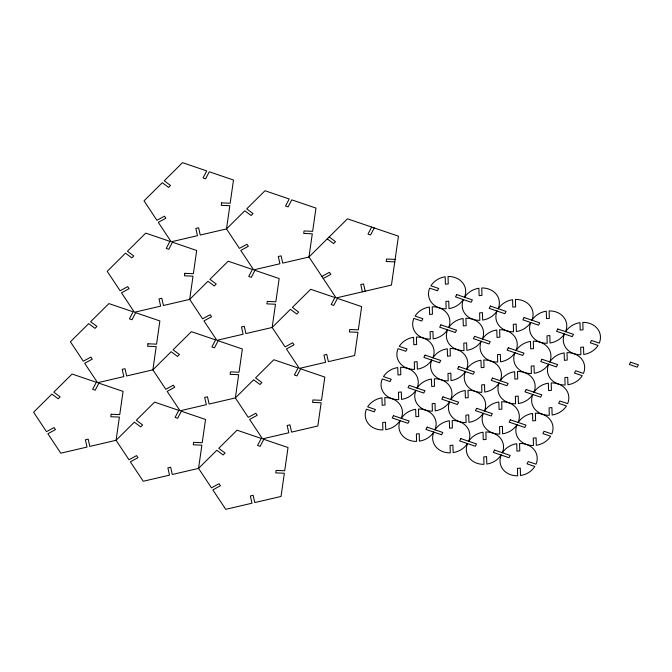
<?xml version="1.0" encoding="UTF-8"?>
<svg xmlns="http://www.w3.org/2000/svg" width="672" height="672" viewBox="0 0 672 672"><rect width="100%" height="100%" fill="white"/><g stroke="black" fill="none" stroke-linecap="round" stroke-linejoin="round"><path stroke-width="1.01" d="M371.675 227.06L367.996 234.1L370.566 234.973L374.245 227.934M321.88 276.452L329.456 272.32L330.826 274.386L323.249 278.51M395.128 259.392L386.534 259.031L386.182 261.5L394.775 261.862M329.196 236.956L335.504 241.66L333.572 243.583L327.256 238.871M365.19 291.194L363.56 283.937L360.78 284.584L362.41 291.841M564.463 334.001A18.766 16.002 -14.3 0 0 580.91 354.74L580.692 347.306L583.531 347.054L583.741 354.497A18.766 16.002 -14.3 0 0 598.055 345.433L590.276 342.787L591.478 340.477L599.264 343.132A18.766 16.002 -14.3 0 0 582.817 322.384L583.036 329.826L580.196 330.078L579.986 322.636A18.766 16.002 -14.3 0 0 565.664 331.691M548.654 364.266A18.766 16.002 -14.3 0 0 565.093 385.006L564.883 377.572L567.714 377.32L567.932 384.762A18.766 16.002 -14.3 0 0 582.246 375.698L574.459 373.052L575.669 370.742L583.456 373.397A18.766 16.002 -14.3 0 0 567.008 352.649L567.218 360.091L564.388 360.343L564.169 352.901A18.766 16.002 -14.3 0 0 549.856 361.956M565.572 331.657A18.766 16.002 -14.3 0 0 549.125 310.918L549.335 318.36L546.504 318.604L546.286 311.17A18.766 16.002 -14.3 0 0 531.972 320.225M564.362 333.967A18.766 16.002 -14.3 0 1 550.049 343.022L549.83 335.58L547 335.832L547.21 343.274A18.766 16.002 -14.3 0 1 530.771 322.526M549.755 361.922A18.766 16.002 -14.3 0 0 533.316 341.183L533.526 348.625L530.695 348.869L530.477 341.435A18.766 16.002 -14.3 0 0 516.163 350.49M548.554 364.232A18.766 16.002 -14.3 0 1 534.24 373.288L534.022 365.845L531.191 366.097L531.401 373.54A18.766 16.002 -14.3 0 1 514.954 352.792M531.871 320.191A18.766 16.002 -14.3 0 0 515.432 299.443L515.642 306.886L512.812 307.138L512.593 299.695A18.766 16.002 -14.3 0 0 498.28 308.75M530.67 322.493A18.766 16.002 -14.3 0 1 516.356 331.556L516.138 324.114L513.307 324.358L513.517 331.8A18.766 16.002 -14.3 0 1 497.078 311.06M516.062 350.456A18.766 16.002 -14.3 0 0 499.624 329.708L499.834 337.151L497.003 337.403L496.784 329.96A18.766 16.002 -14.3 0 0 482.471 339.016M514.861 352.758A18.766 16.002 -14.3 0 1 500.548 361.822L500.329 354.379L497.498 354.631L497.708 362.065A18.766 16.002 -14.3 0 1 481.261 341.326M498.179 308.717A18.766 16.002 -14.3 0 0 481.74 287.977L481.95 295.42L479.119 295.663L478.901 288.229A18.766 16.002 -14.3 0 0 464.587 297.284M496.978 311.027A18.766 16.002 -14.3 0 1 482.664 320.082L482.446 312.64L479.615 312.892L479.825 320.334A18.766 16.002 -14.3 0 1 463.378 299.586M482.37 338.982A18.766 16.002 -14.3 0 0 465.923 318.242L466.141 325.685L463.302 325.928L463.092 318.494A18.766 16.002 -14.3 0 0 448.778 327.55M481.169 341.292A18.766 16.002 -14.3 0 1 466.847 350.347L466.637 342.905L463.798 343.157L464.016 350.599A18.766 16.002 -14.3 0 1 447.569 329.851M464.486 297.251A18.766 16.002 -14.3 0 0 448.039 276.503L448.258 283.945L445.418 284.197L445.208 276.755A18.766 16.002 -14.3 0 0 430.895 285.81L438.682 288.464L437.472 290.766L429.685 288.12A18.766 16.002 -14.3 0 0 446.132 308.86L445.914 301.417L448.753 301.174L448.963 308.616A18.766 16.002 -14.3 0 0 463.285 299.552M448.678 327.516A18.766 16.002 -14.3 0 0 432.23 306.768L432.449 314.21L429.61 314.462L429.4 307.02A18.766 16.002 -14.3 0 0 415.078 316.075L422.864 318.73L421.663 321.031L413.876 318.385A18.766 16.002 -14.3 0 0 430.324 339.125L430.105 331.691L432.944 331.439L433.154 338.881A18.766 16.002 -14.3 0 0 447.476 329.818M532.837 394.531A18.766 16.002 -14.3 0 0 549.284 415.271L549.074 407.837L551.905 407.585L552.124 415.027A18.766 16.002 -14.3 0 0 566.437 405.972L558.65 403.318L559.852 401.008L567.638 403.662A18.766 16.002 -14.3 0 0 551.2 382.914L551.41 390.356L548.579 390.608L548.36 383.166A18.766 16.002 -14.3 0 0 534.047 392.221M533.946 392.188A18.766 16.002 -14.3 0 0 517.499 371.448L517.717 378.89L514.878 379.134L514.668 371.7A18.766 16.002 -14.3 0 0 500.354 380.755M532.745 394.498A18.766 16.002 -14.3 0 1 518.423 403.553L518.213 396.11L515.374 396.362L515.592 403.805A18.766 16.002 -14.3 0 1 499.145 383.057M500.254 380.722A18.766 16.002 -14.3 0 0 483.806 359.974L484.025 367.416L481.186 367.668L480.976 360.226A18.766 16.002 -14.3 0 0 466.662 369.281M499.052 383.023A18.766 16.002 -14.3 0 1 484.73 392.087L484.52 384.644L481.681 384.896L481.9 392.33A18.766 16.002 -14.3 0 1 465.452 371.591M466.561 369.247A18.766 16.002 -14.3 0 0 450.114 348.508L450.332 355.95L447.493 356.194L447.283 348.76A18.766 16.002 -14.3 0 0 432.961 357.815M465.352 371.557A18.766 16.002 -14.3 0 1 451.038 380.612L450.828 373.17L447.989 373.422L448.207 380.864A18.766 16.002 -14.3 0 1 431.76 360.116M432.869 357.781A18.766 16.002 -14.3 0 0 416.422 337.033L416.64 344.476L413.801 344.728L413.582 337.285A18.766 16.002 -14.3 0 0 399.269 346.34L407.056 348.995L405.854 351.296L398.068 348.65A18.766 16.002 -14.3 0 0 414.506 369.39L414.296 361.956L417.136 361.704L417.346 369.146A18.766 16.002 -14.3 0 0 431.659 360.083M517.028 424.796A18.766 16.002 -14.3 0 0 533.476 445.536L533.257 438.102L536.096 437.85L536.306 445.292A18.766 16.002 -14.3 0 0 550.628 436.237L542.842 433.583L544.043 431.273L551.83 433.927A18.766 16.002 -14.3 0 0 535.382 413.188L535.601 420.622L532.762 420.874L532.552 413.431A18.766 16.002 -14.3 0 0 518.238 422.486M518.137 422.461A18.766 16.002 -14.3 0 0 501.69 401.713L501.908 409.156L499.069 409.408L498.859 401.965A18.766 16.002 -14.3 0 0 484.537 411.02M516.936 424.763A18.766 16.002 -14.3 0 1 502.614 433.818L502.404 426.384L499.565 426.628L499.783 434.07A18.766 16.002 -14.3 0 1 483.336 413.33M484.445 410.987A18.766 16.002 -14.3 0 0 467.998 390.247L468.216 397.681L465.377 397.933L465.167 390.491A18.766 16.002 -14.3 0 0 450.845 399.546M483.235 413.297A18.766 16.002 -14.3 0 1 468.922 422.352L468.712 414.91L465.872 415.162L466.091 422.596A18.766 16.002 -14.3 0 1 449.644 401.856M450.752 399.512A18.766 16.002 -14.3 0 0 434.305 378.773L434.515 386.215L431.684 386.467L431.466 379.025A18.766 16.002 -14.3 0 0 417.152 388.08M449.543 401.822A18.766 16.002 -14.3 0 1 435.229 410.878L435.011 403.435L432.18 403.687L432.39 411.13A18.766 16.002 -14.3 0 1 415.951 390.39M417.052 388.046A18.766 16.002 -14.3 0 0 400.613 367.307L400.823 374.741L397.992 374.993L397.774 367.55A18.766 16.002 -14.3 0 0 383.46 376.606L391.247 379.26L390.037 381.57L382.259 378.916A18.766 16.002 -14.3 0 0 398.698 399.655L398.488 392.221L401.318 391.969L401.537 399.412A18.766 16.002 -14.3 0 0 415.85 390.356M501.22 455.062A18.766 16.002 -14.3 0 0 517.667 475.81L517.448 468.367L520.288 468.115L520.498 475.558A18.766 16.002 -14.3 0 0 534.811 466.502L527.033 463.848L528.234 461.546L536.021 464.192A18.766 16.002 -14.3 0 0 519.574 443.453L519.792 450.887L516.953 451.139L516.743 443.696A18.766 16.002 -14.3 0 0 502.421 452.76M502.328 452.726A18.766 16.002 -14.3 0 0 485.881 431.978L486.1 439.421L483.26 439.673L483.042 432.23A18.766 16.002 -14.3 0 0 468.728 441.286M501.119 455.028A18.766 16.002 -14.3 0 1 486.805 464.083L486.595 456.649L483.756 456.893L483.966 464.335A18.766 16.002 -14.3 0 1 467.527 443.596M468.636 441.252A18.766 16.002 -14.3 0 0 452.189 420.512L452.399 427.946L449.568 428.198L449.35 420.756A18.766 16.002 -14.3 0 0 435.036 429.82M467.426 443.562A18.766 16.002 -14.3 0 1 453.113 452.617L452.894 445.175L450.064 445.427L450.274 452.869A18.766 16.002 -14.3 0 1 433.835 432.121M434.935 429.786A18.766 16.002 -14.3 0 0 418.496 409.038L418.706 416.48L415.876 416.732L415.657 409.29A18.766 16.002 -14.3 0 0 401.344 418.345M433.734 432.088A18.766 16.002 -14.3 0 1 419.42 441.143L419.202 433.709L416.371 433.952L416.581 441.395A18.766 16.002 -14.3 0 1 400.134 420.655M401.243 418.312A18.766 16.002 -14.3 0 0 384.804 397.572L385.014 405.006L382.183 405.258L381.965 397.816A18.766 16.002 -14.3 0 0 367.651 406.879L375.438 409.525L374.228 411.835L366.442 409.181A18.766 16.002 -14.3 0 0 382.889 429.929L382.679 422.486L385.51 422.234L385.728 429.677A18.766 16.002 -14.3 0 0 400.042 420.622M111.166 414.254L110.813 416.724L119.398 417.085L116.08 440.303L128.982 459.749L136.559 455.624L137.928 457.682L130.351 461.815L143.254 481.253L169.512 475.146L167.882 467.88L170.663 467.233L172.292 474.491L198.551 468.384L216.829 450.248L223.146 454.961L225.086 453.037L218.77 448.325L237.048 430.198L261.257 438.438L257.578 445.477L260.148 446.351L263.819 439.312L288.028 447.552L284.701 470.77L276.116 470.408L275.764 472.878L284.348 473.239L281.03 496.457L254.772 502.572L253.142 495.314L250.354 495.961L251.983 503.219L225.733 509.334L212.822 489.888L220.408 485.764L219.038 483.697L211.453 487.83L198.551 468.384L201.877 445.158L193.284 444.797L193.637 442.336L202.23 442.697L205.548 419.471L181.348 411.23L177.668 418.27L175.098 417.396L178.777 410.357L154.577 402.125L136.298 420.252L142.607 424.964L140.675 426.888L134.358 422.176L116.08 440.303L89.821 446.418L88.192 439.16L85.403 439.807L87.032 447.065L60.782 453.18L47.872 433.734L55.457 429.61L54.088 427.543L46.502 431.668L33.6 412.23L51.878 394.094L58.195 398.807L60.136 396.883L53.819 392.171L72.097 374.044L96.306 382.284L92.627 389.323L95.197 390.197L98.868 383.158L123.068 391.398L119.75 414.616L111.166 414.254M147.974 343.795L147.622 346.265L156.206 346.626L152.88 369.844L165.791 389.29L173.368 385.165L174.737 387.223L167.16 391.356L180.062 410.794L206.321 404.687L204.683 397.421L207.472 396.774L209.101 404.032L235.36 397.925L253.638 379.789L259.955 384.502L261.895 382.578L255.578 377.866L273.857 359.738L298.057 367.979L294.386 375.018L296.948 375.892L300.628 368.852L324.828 377.093L321.51 400.31L312.925 399.949L312.572 402.419L321.157 402.78L317.831 425.998L291.581 432.113L289.951 424.855L287.162 425.502L288.792 432.76L262.534 438.875L249.631 419.429L257.208 415.304L255.839 413.238L248.262 417.371L235.36 397.925L238.678 374.699L230.093 374.338L230.446 371.876L239.03 372.238L242.357 349.012L218.156 340.771L214.477 347.81L211.907 346.937L215.586 339.898L191.386 331.666L173.099 349.793L179.416 354.505L177.475 356.429L171.167 351.716L152.88 369.844L126.63 375.959L125 368.701L122.212 369.348L123.841 376.606L97.583 382.721L84.68 363.275L92.257 359.15L90.888 357.084L83.311 361.217L70.409 341.771L88.687 323.635L95.004 328.348L96.944 326.424L90.628 321.712L108.906 303.584L133.106 311.825L129.436 318.864L131.998 319.738L135.677 312.698L159.877 320.939L156.559 344.156L147.974 343.795M184.775 273.336L184.422 275.806L193.015 276.167L189.689 299.384L202.591 318.83L210.176 314.706L211.546 316.764L203.96 320.897L216.871 340.334L243.121 334.228L241.492 326.962L244.28 326.315L245.91 333.581L272.168 327.466L290.447 309.33L296.764 314.042L298.704 312.119L292.387 307.406L310.666 289.279L334.866 297.52L331.195 304.559L333.757 305.432L337.436 298.393L361.637 306.634L358.319 329.851L349.726 329.49L349.373 331.96L357.966 332.321L354.64 355.538L328.39 361.654L326.752 354.396L323.971 355.043L325.601 362.3L299.342 368.416L286.44 348.97L294.017 344.845L292.648 342.779L285.071 346.912L272.168 327.466L275.486 304.24L266.902 303.878L267.254 301.417L275.839 301.778L279.166 278.552L254.957 270.32L251.286 277.351L248.716 276.478L252.395 269.438L228.186 261.206L209.908 279.334L216.224 284.046L214.284 285.97L207.967 281.257L189.689 299.384L163.439 305.5L161.801 298.242L159.02 298.889L160.65 306.146L134.392 312.262L121.489 292.816L129.066 288.691L127.697 286.625L120.12 290.758L107.218 271.312L125.496 253.176L131.813 257.888L133.753 255.965L127.436 251.252L145.715 233.125L169.915 241.366L166.244 248.405L168.806 249.278L172.486 242.239L196.686 250.48L193.368 273.697L184.775 273.336M221.584 202.877L221.231 205.346L229.824 205.708L226.498 228.925L239.4 248.371L246.985 244.247L248.354 246.313L240.769 250.438L253.68 269.875L279.93 263.768L278.3 256.502L281.089 255.856L282.719 263.122L308.977 257.006L347.474 218.82L398.446 236.174L391.448 285.079L336.151 297.956L308.977 257.006L312.295 233.78L303.71 233.419L304.063 230.958L312.648 231.319L315.974 208.093L291.766 199.861L288.095 206.892L285.524 206.018L289.204 198.988L264.995 190.747L246.716 208.874L253.033 213.587L251.093 215.51L244.776 210.798L226.498 228.925L200.239 235.04L198.61 227.783L195.829 228.43L197.459 235.687L171.2 241.802L158.298 222.356L165.875 218.232L164.506 216.166L156.929 220.298L144.026 200.852L162.305 182.717L168.622 187.429L170.554 185.506L164.245 180.793L182.524 162.666L206.724 170.906L203.045 177.946L205.615 178.819L209.294 171.78L233.495 180.02L230.168 203.238L221.584 202.877M393.456 415.666L392.255 417.967L407.921 423.301L409.13 421L393.456 415.666M409.273 385.392L408.064 387.702L423.738 393.036L424.939 390.726L409.273 385.392M425.082 355.127L423.872 357.437L439.547 362.771L440.748 360.461L425.082 355.127M440.891 324.862L439.69 327.172L455.356 332.506L456.557 330.196L440.891 324.862M456.7 294.596L455.498 296.906L471.164 302.24L472.374 299.93L456.7 294.596M427.157 427.132L425.947 429.442L441.613 434.776L442.823 432.466L427.157 427.132M442.966 396.866L441.756 399.176L457.43 404.51L458.632 402.2L442.966 396.866M458.774 366.601L457.573 368.903L473.239 374.237L474.44 371.935L458.774 366.601M474.583 336.336L473.382 338.638L489.048 343.972L490.258 341.67L474.583 336.336M490.392 306.071L489.191 308.372L504.857 313.706L506.066 311.405L490.392 306.071M460.849 438.606L459.64 440.908L475.314 446.242L476.515 443.94L460.849 438.606M476.658 408.332L475.457 410.642L491.123 415.976L492.324 413.666L476.658 408.332M492.467 378.067L491.266 380.377L506.932 385.711L508.141 383.401L492.467 378.067M508.276 347.802L507.074 350.112L522.74 355.446L523.95 353.136L508.276 347.802M524.093 317.537L522.883 319.847L538.558 325.181L539.759 322.871L524.093 317.537M494.542 450.072L493.332 452.382L509.006 457.716L510.208 455.406L494.542 450.072M510.35 419.807L509.149 422.117L524.815 427.451L526.016 425.141L510.35 419.807M526.159 389.542L524.958 391.843L540.624 397.177L541.834 394.876L526.159 389.542M541.976 359.276L540.767 361.578L556.433 366.912L557.642 364.61L541.976 359.276M557.785 329.011L556.576 331.313L572.25 336.647L573.451 334.345L557.785 329.011M630.563 362.174L629.362 364.484L637.199 367.147L638.4 364.846L630.563 362.174"/></g></svg>
